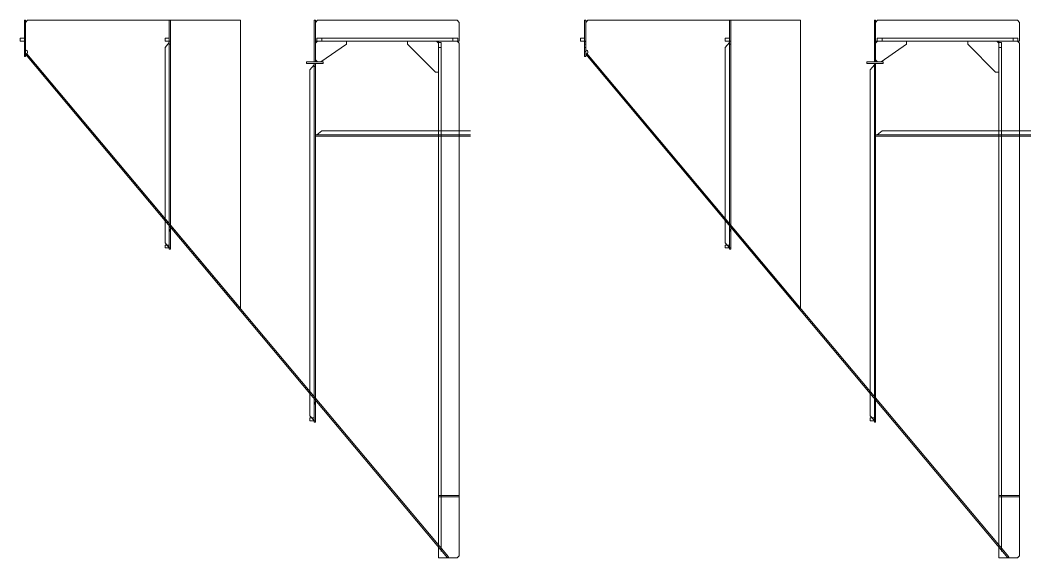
# Model space of a CAD drawing. Header units: millimetres. Extents: x -35117 to 70520, y -28859 to 27816.
# Drawn here: x -28930 to -24047, y -7583 to -4989 of the extents above; entities that cross this region are included whole.
import ezdxf

# ---------------------------------------------------------------- set-up
doc = ezdxf.new("R2010")
doc.units = ezdxf.units.MM
doc.layers.add('Hull', color=1, linetype='Continuous', lineweight=40)

msp = doc.modelspace()

# ---------------------------------------------------------------- linework, layer by layer
at = {"layer": 'Hull', "color": 86, "linetype": 'Continuous', "lineweight": 20}
for p, q in [((-28909.85, -5139.068), (-28909.85, -4989.068)), ((-28909.85, -4989.403), (-28909.85, -5089.417)), ((-28903.85, -5089.417), (-28903.85, -4989.403)), ((-28209.85, -4999.404), (-28209.85, -5139.403)), ((-28203.85, -5139.403), (-28203.85, -4999.404)), ((-27509.85, -4999.404), (-27509.85, -5139.403)), ((-27503.85, -5139.403), (-27503.85, -4999.404)), ((-26203.255, -5139.068), (-26203.255, -4989.068)), ((-26203.255, -4989.403), (-26203.255, -5089.417)), ((-26197.255, -5089.417), (-26197.255, -4989.403)), ((-25503.255, -4999.404), (-25503.255, -5139.403)), ((-25497.255, -5139.403), (-25497.255, -4999.404)), ((-24803.255, -4999.404), (-24803.255, -5139.403)), ((-24797.255, -5139.403), (-24797.255, -4999.404)), ((-27496.7, -5076.012), (-27496.7, -5089.403)), ((-27472.862, -5076.012), (-27496.7, -5076.012)), ((-27472.862, -5076.012), (-27472.862, -5089.403)), ((-26839.833, -5076.012), (-27472.862, -5076.012)), ((-26839.833, -5089.403), (-26839.833, -5076.012)), ((-26815.999, -5076.012), (-26839.833, -5076.012)), ((-26815.999, -5089.403), (-26815.999, -5076.012)), ((-24790.105, -5076.012), (-24790.105, -5089.403)), ((-24766.267, -5076.012), (-24790.105, -5076.012)), ((-24766.267, -5076.012), (-24766.267, -5089.403)), ((-24133.238, -5076.012), (-24766.267, -5076.012)), ((-24133.238, -5089.403), (-24133.238, -5076.012)), ((-24109.404, -5076.012), (-24133.238, -5076.012)), ((-24109.404, -5089.403), (-24109.404, -5076.012)), ((-28909.85, -5089.417), (-28903.85, -5089.417)), ((-28909.85, -5089.417), (-28909.85, -5093.563)), ((-28909.85, -5093.563), (-28903.85, -5093.563)), ((-28909.85, -5093.563), (-28909.85, -5104.475)), ((-28909.85, -5104.475), (-28903.85, -5104.475)), ((-28909.85, -5104.475), (-28909.85, -5120.547)), ((-28909.85, -5120.547), (-28903.85, -5120.547)), ((-28903.85, -5093.563), (-28903.85, -5089.417)), ((-28903.85, -5104.475), (-28903.85, -5093.563)), ((-28903.85, -5120.547), (-28903.85, -5104.475)), ((-28903.85, -5139.403), (-28903.85, -5120.547)), ((-28203.85, -5089.403), (-28209.85, -5089.403)), ((-28209.85, -5089.403), (-28209.85, -5104.404)), ((-28209.85, -5104.404), (-28203.85, -5104.404)), ((-28209.85, -5104.404), (-28209.85, -5239.403)), ((-28203.85, -5104.404), (-28203.85, -5089.403)), ((-28203.85, -5239.403), (-28203.85, -5104.404)), ((-27496.7, -5089.403), (-27472.862, -5089.403)), ((-27472.862, -5089.403), (-26839.833, -5089.403)), ((-26895.458, -5096.555), (-26908.849, -5096.555)), ((-26908.849, -5096.555), (-26908.849, -5120.391)), ((-26895.458, -5120.391), (-26908.849, -5120.391)), ((-26908.849, -5120.391), (-26908.849, -7552.418)), ((-26895.458, -5120.391), (-26895.458, -5096.555)), ((-26895.458, -7552.418), (-26895.458, -5120.391)), ((-26839.833, -5089.403), (-26815.999, -5089.403)), ((-26203.255, -5089.417), (-26197.255, -5089.417)), ((-26203.255, -5089.417), (-26203.255, -5093.563)), ((-26203.255, -5093.563), (-26197.255, -5093.563)), ((-26203.255, -5093.563), (-26203.255, -5104.475)), ((-26203.255, -5104.475), (-26197.255, -5104.475)), ((-26203.255, -5104.475), (-26203.255, -5120.547)), ((-26203.255, -5120.547), (-26197.255, -5120.547)), ((-26197.255, -5093.563), (-26197.255, -5089.417)), ((-26197.255, -5104.475), (-26197.255, -5093.563)), ((-26197.255, -5120.547), (-26197.255, -5104.475)), ((-26197.255, -5139.403), (-26197.255, -5120.547)), ((-25497.255, -5089.403), (-25503.255, -5089.403)), ((-25503.255, -5089.403), (-25503.255, -5104.404)), ((-25503.255, -5104.404), (-25497.255, -5104.404)), ((-25503.255, -5104.404), (-25503.255, -5239.403)), ((-25497.255, -5104.404), (-25497.255, -5089.403)), ((-25497.255, -5239.403), (-25497.255, -5104.404)), ((-24790.105, -5089.403), (-24766.267, -5089.403)), ((-24766.267, -5089.403), (-24133.238, -5089.403)), ((-24188.863, -5096.555), (-24202.254, -5096.555)), ((-24202.254, -5096.555), (-24202.254, -5120.391)), ((-24188.863, -5120.391), (-24202.254, -5120.391)), ((-24202.254, -5120.391), (-24202.254, -7552.418)), ((-24188.863, -5120.391), (-24188.863, -5096.555)), ((-24188.863, -7552.418), (-24188.863, -5120.391)), ((-24133.238, -5089.403), (-24109.404, -5089.403)), ((-28909.85, -5139.403), (-28903.85, -5139.403)), ((-28909.85, -5139.403), (-28909.85, -5164.403)), ((-28909.85, -5164.403), (-28903.85, -5164.403)), ((-28903.85, -5164.403), (-28903.85, -5139.403)), ((-26203.255, -5139.403), (-26197.255, -5139.403)), ((-26203.255, -5139.403), (-26203.255, -5164.403)), ((-26203.255, -5164.403), (-26197.255, -5164.403)), ((-26197.255, -5164.403), (-26197.255, -5139.403)), ((-27503.85, -5197.404), (-27509.85, -5197.404)), ((-27509.85, -5197.404), (-27509.85, -5212.405)), ((-27509.85, -5212.405), (-27503.85, -5212.405)), ((-27509.85, -5212.405), (-27509.85, -5347.404)), ((-27503.85, -5212.405), (-27503.85, -5197.404)), ((-27503.85, -5347.404), (-27503.85, -5212.405)), ((-24797.255, -5197.404), (-24803.255, -5197.404)), ((-24803.255, -5197.404), (-24803.255, -5212.405)), ((-24803.255, -5212.405), (-24797.255, -5212.405)), ((-24803.255, -5212.405), (-24803.255, -5347.404)), ((-24797.255, -5212.405), (-24797.255, -5197.404)), ((-24797.255, -5347.404), (-24797.255, -5212.405)), ((-27496.7, -5542.405), (-26754.024, -5542.405)), ((-24790.105, -5542.405), (-24047.429, -5542.405)), ((-28209.816, -5987.762), (-28203.816, -5987.762)), ((-28209.816, -5998.873), (-28209.816, -5987.762)), ((-28209.816, -5998.873), (-28203.816, -5998.873)), ((-28209.816, -6006.24), (-28209.816, -5998.873)), ((-28209.816, -6001.903), (-28203.816, -6001.903)), ((-28209.816, -6087.762), (-28209.816, -6001.903)), ((-28203.816, -5987.762), (-28203.816, -5998.873)), ((-28203.816, -5998.873), (-28203.816, -6006.24)), ((-28203.816, -6001.903), (-28203.816, -6087.762)), ((-25503.221, -5987.762), (-25497.221, -5987.762)), ((-25503.221, -5998.873), (-25503.221, -5987.762)), ((-25503.221, -5998.873), (-25497.221, -5998.873)), ((-25503.221, -6006.24), (-25503.221, -5998.873)), ((-25503.221, -6001.903), (-25497.221, -6001.903)), ((-25503.221, -6087.762), (-25503.221, -6001.903)), ((-25497.221, -5987.762), (-25497.221, -5998.873)), ((-25497.221, -5998.873), (-25497.221, -6006.24)), ((-25497.221, -6001.903), (-25497.221, -6087.762)), ((-28209.816, -6006.24), (-28203.816, -6006.24)), ((-28209.816, -6007.377), (-28209.816, -6006.24)), ((-28203.816, -6007.377), (-28209.816, -6007.377)), ((-28203.816, -6006.24), (-28203.816, -6007.377)), ((-25503.221, -6006.24), (-25497.221, -6006.24)), ((-25503.221, -6007.377), (-25503.221, -6006.24)), ((-25497.221, -6007.377), (-25503.221, -6007.377)), ((-25497.221, -6006.24), (-25497.221, -6007.377)), ((-28203.816, -6087.762), (-28209.816, -6087.762)), ((-25497.221, -6087.762), (-25503.221, -6087.762)), ((-27509.886, -6821.761), (-27503.887, -6821.761)), ((-27509.886, -6832.873), (-27509.886, -6821.761)), ((-27509.886, -6832.873), (-27503.887, -6832.873)), ((-27509.886, -6840.24), (-27509.886, -6832.873)), ((-27503.887, -6821.761), (-27503.887, -6832.873)), ((-27503.887, -6832.873), (-27503.887, -6840.24)), ((-24803.291, -6821.761), (-24797.292, -6821.761)), ((-24803.291, -6832.873), (-24803.291, -6821.761)), ((-24803.291, -6832.873), (-24797.292, -6832.873)), ((-24803.291, -6840.24), (-24803.291, -6832.873)), ((-24797.292, -6821.761), (-24797.292, -6832.873)), ((-24797.292, -6832.873), (-24797.292, -6840.24)), ((-27509.886, -6835.905), (-27503.887, -6835.905)), ((-27509.886, -6921.761), (-27509.886, -6835.905)), ((-27509.886, -6840.24), (-27503.887, -6840.24)), ((-27509.886, -6841.376), (-27509.886, -6840.24)), ((-27503.887, -6841.376), (-27509.886, -6841.376)), ((-27503.887, -6835.905), (-27503.887, -6921.761)), ((-27503.887, -6840.24), (-27503.887, -6841.376)), ((-24803.291, -6835.905), (-24797.292, -6835.905)), ((-24803.291, -6921.761), (-24803.291, -6835.905)), ((-24803.291, -6840.24), (-24797.292, -6840.24)), ((-24803.291, -6841.376), (-24803.291, -6840.24)), ((-24797.292, -6841.376), (-24803.291, -6841.376)), ((-24797.292, -6835.905), (-24797.292, -6921.761)), ((-24797.292, -6840.24), (-24797.292, -6841.376)), ((-27503.887, -6921.761), (-27509.886, -6921.761)), ((-24797.292, -6921.761), (-24803.291, -6921.761))]:
    msp.add_line(p, q, dxfattribs=at)
for points in [[(-28903.85, -4989.403), (-28903.85, -5089.403), (-28909.85, -5089.403), (-28909.85, -4989.403), (-28903.85, -4989.403)], [(-28903.85, -5089.403), (-28903.85, -4989.403), (-28909.85, -4989.403), (-28909.85, -5089.403), (-28903.85, -5089.403)], [(-28203.85, -4989.403), (-28203.85, -5089.403), (-28209.85, -5089.403), (-28209.85, -4989.403), (-28203.85, -4989.403)], [(-28203.85, -5089.403), (-28203.85, -4989.403), (-28209.85, -4989.403), (-28209.85, -5089.403), (-28203.85, -5089.403)], [(-27509.85, -5189.403), (-27509.85, -4989.403), (-27503.85, -4989.403), (-27503.85, -5189.403), (-27509.85, -5189.403)], [(-26818.849, -4989.403), (-27493.849, -4989.403), (-27503.85, -4999.404), (-27503.85, -5089.403), (-26808.849, -5089.403), (-26808.849, -4999.404), (-26818.849, -4989.403)], [(-26197.255, -4989.403), (-26197.255, -5089.403), (-26203.255, -5089.403), (-26203.255, -4989.403), (-26197.255, -4989.403)], [(-26197.255, -5089.403), (-26197.255, -4989.403), (-26203.255, -4989.403), (-26203.255, -5089.403), (-26197.255, -5089.403)], [(-25497.255, -4989.403), (-25497.255, -5089.403), (-25503.255, -5089.403), (-25503.255, -4989.403), (-25497.255, -4989.403)], [(-25497.255, -5089.403), (-25497.255, -4989.403), (-25503.255, -4989.403), (-25503.255, -5089.403), (-25497.255, -5089.403)], [(-24803.255, -5189.403), (-24803.255, -4989.403), (-24797.255, -4989.403), (-24797.255, -5189.403), (-24803.255, -5189.403)], [(-24112.254, -4989.403), (-24787.254, -4989.403), (-24797.255, -4999.404), (-24797.255, -5089.403), (-24102.254, -5089.403), (-24102.254, -4999.404), (-24112.254, -4989.403)], [(-28909.85, -5089.403), (-28929.848, -5089.403), (-28929.848, -5076.012), (-28909.85, -5076.012), (-28909.85, -5089.403)], [(-28929.848, -5089.403), (-28909.85, -5089.403), (-28909.85, -5076.012), (-28929.848, -5076.012), (-28929.848, -5089.403)], [(-28209.85, -5089.403), (-28229.848, -5089.403), (-28229.848, -5076.012), (-28209.85, -5076.012), (-28209.85, -5089.403)], [(-28229.848, -5089.403), (-28209.85, -5089.403), (-28209.85, -5076.012), (-28229.848, -5076.012), (-28229.848, -5089.403)], [(-26203.255, -5089.403), (-26223.253, -5089.403), (-26223.253, -5076.012), (-26203.255, -5076.012), (-26203.255, -5089.403)], [(-26223.253, -5089.403), (-26203.255, -5089.403), (-26203.255, -5076.012), (-26223.253, -5076.012), (-26223.253, -5089.403)], [(-25503.255, -5089.403), (-25523.253, -5089.403), (-25523.253, -5076.012), (-25503.255, -5076.012), (-25503.255, -5089.403)], [(-25523.253, -5089.403), (-25503.255, -5089.403), (-25503.255, -5076.012), (-25523.253, -5076.012), (-25523.253, -5089.403)], [(-28209.85, -6087.421), (-28209.85, -5096.555), (-28229.848, -5120.391), (-28229.848, -6063.587), (-28209.85, -6087.421)], [(-28203.85, -5089.403), (-28203.85, -6094.575), (-28209.85, -6094.575), (-28209.85, -5089.403), (-28203.85, -5089.403)], [(-27503.85, -5099.404), (-27503.85, -5179.404), (-27493.849, -5189.403), (-27476.848, -5189.403), (-27353.85, -5104.404), (-27353.85, -5089.403), (-27493.849, -5089.403), (-27503.85, -5099.404)], [(-26908.849, -5099.404), (-26908.849, -5239.403), (-26923.848, -5239.403), (-27058.849, -5104.404), (-27058.849, -5089.403), (-26918.849, -5089.403), (-26908.849, -5099.404)], [(-26808.849, -7573.405), (-26808.849, -5099.404), (-26818.849, -5089.403), (-26908.849, -5089.403), (-26908.849, -7583.404), (-26818.849, -7583.404), (-26808.849, -7573.405)], [(-25503.255, -6087.421), (-25503.255, -5096.555), (-25523.253, -5120.391), (-25523.253, -6063.587), (-25503.255, -6087.421)], [(-25497.255, -5089.403), (-25497.255, -6094.575), (-25503.255, -6094.575), (-25503.255, -5089.403), (-25497.255, -5089.403)], [(-24797.255, -5099.404), (-24797.255, -5179.404), (-24787.254, -5189.403), (-24770.253, -5189.403), (-24647.255, -5104.404), (-24647.255, -5089.403), (-24787.254, -5089.403), (-24797.255, -5099.404)], [(-24202.254, -5099.404), (-24202.254, -5239.403), (-24217.253, -5239.403), (-24352.254, -5104.404), (-24352.254, -5089.403), (-24212.254, -5089.403), (-24202.254, -5099.404)], [(-24102.254, -7573.405), (-24102.254, -5099.404), (-24112.254, -5089.403), (-24202.254, -5089.403), (-24202.254, -7583.404), (-24112.254, -7583.404), (-24102.254, -7573.405)], [(-26860.207, -7579.404), (-28899.568, -5149.404), (-28904.164, -5153.262), (-26864.803, -7583.262), (-26860.207, -7579.404)], [(-24153.612, -7579.404), (-26192.973, -5149.404), (-26197.569, -5153.262), (-24158.208, -7583.262), (-24153.612, -7579.404)], [(-27466.847, -5189.403), (-27546.849, -5189.403), (-27546.849, -5197.404), (-27466.847, -5197.404), (-27466.847, -5189.403)], [(-27509.85, -6921.506), (-27509.85, -5204.554), (-27529.848, -5228.391), (-27529.848, -6897.672), (-27509.85, -6921.506)], [(-27503.85, -5197.404), (-27503.85, -6928.657), (-27509.85, -6928.657), (-27509.85, -5197.404), (-27503.85, -5197.404)], [(-24760.252, -5189.403), (-24840.254, -5189.403), (-24840.254, -5197.404), (-24760.252, -5197.404), (-24760.252, -5189.403)], [(-24803.255, -6921.506), (-24803.255, -5204.554), (-24823.253, -5228.391), (-24823.253, -6897.672), (-24803.255, -6921.506)], [(-24797.255, -5197.404), (-24797.255, -6928.657), (-24803.255, -6928.657), (-24803.255, -5197.404), (-24797.255, -5197.404)], [(-26754.024, -5548.405), (-27503.85, -5548.405), (-27503.85, -5542.405), (-26754.024, -5542.405)], [(-26754.024, -5522.404), (-27472.862, -5522.404), (-27496.7, -5542.405)], [(-24047.429, -5548.405), (-24797.255, -5548.405), (-24797.255, -5542.405), (-24047.429, -5542.405)], [(-24047.429, -5522.404), (-24766.267, -5522.404), (-24790.105, -5542.405)], [(-28209.816, -6087.762), (-28229.817, -6087.762), (-28229.817, -6074.369), (-28209.816, -6074.369), (-28209.816, -6087.762)], [(-25503.221, -6087.762), (-25523.222, -6087.762), (-25523.222, -6074.369), (-25503.221, -6074.369), (-25503.221, -6087.762)], [(-27509.886, -6921.761), (-27529.885, -6921.761), (-27529.885, -6908.369), (-27509.886, -6908.369), (-27509.886, -6921.761)], [(-24803.291, -6921.761), (-24823.29, -6921.761), (-24823.29, -6908.369), (-24803.291, -6908.369), (-24803.291, -6921.761)], [(-26808.849, -7283.404), (-26908.849, -7283.404), (-26908.849, -7289.403), (-26808.849, -7289.403), (-26808.849, -7283.404)], [(-24102.254, -7283.404), (-24202.254, -7283.404), (-24202.254, -7289.403), (-24102.254, -7289.403), (-24102.254, -7283.404)]]:
    msp.add_lwpolyline(points, dxfattribs=at)
for points in [[(-27865.85, -4989.403), (-28893.849, -4989.403), (-28903.85, -4999.404), (-28903.85, -5132.786, -0.16015846), (-28897.914, -5134.736, -0.16017485), (-28894.295, -5139.828, -0.16015542), (-28894.405, -5146.075, -0.16015719), (-28898.201, -5151.037), (-27865.85, -6381.133), (-27865.85, -4989.403)], [(-25159.254, -4989.403), (-26187.254, -4989.403), (-26197.255, -4999.404), (-26197.255, -5132.786, -0.16015846), (-26191.319, -5134.736, -0.16017485), (-26187.7, -5139.828, -0.16015542), (-26187.81, -5146.075, -0.16015719), (-26191.606, -5151.037), (-25159.254, -6381.133), (-25159.254, -4989.403)]]:
    msp.add_lwpolyline(points, format="xyb", dxfattribs=at)

doc.saveas('drawing.dxf')
